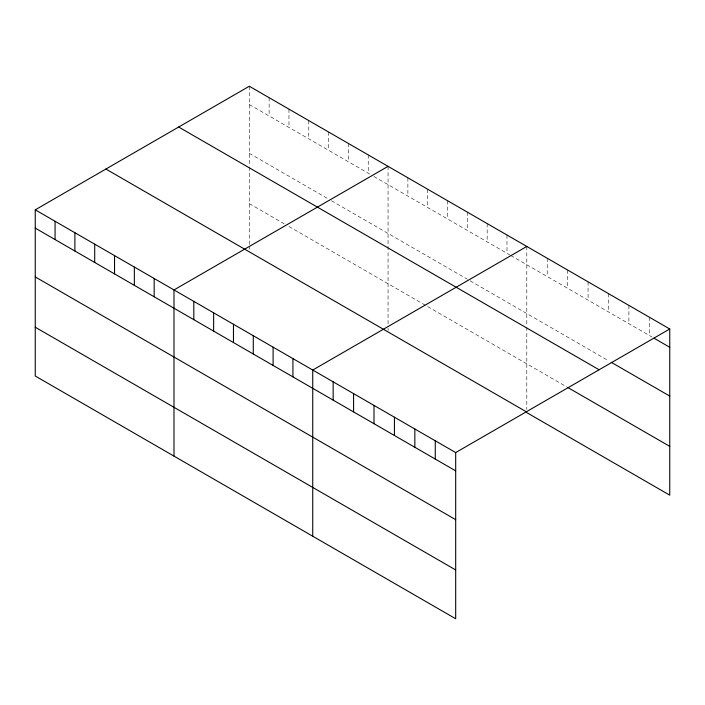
<?xml version="1.0" encoding="UTF-8"?>
<svg xmlns="http://www.w3.org/2000/svg" width="705" height="705" viewBox="0 0 705 705"><rect width="100%" height="100%" fill="white"/><g stroke="black" fill="none" stroke-linecap="round" stroke-linejoin="round"><path stroke-width="0.53" stroke-dasharray="3.52 2.64" d="M249.314 86.248L249.314 165.913M249.314 104.534L370.125 174.285M373.897 176.47L509.812 254.937M510.755 255.483L652.116 337.096M249.314 153.338L328.592 199.118M331.429 200.749L467.336 279.215M470.173 280.854L608.486 360.704M249.314 203.622L284.23 223.785M288.953 226.508L425.811 305.521M427.697 306.613L566.714 386.878M649.331 317.197L649.331 335.483M628.904 305.406L628.904 323.692M608.486 293.615L608.486 311.901M588.067 281.824L588.067 300.118M567.64 270.033L567.64 288.327M547.221 258.242L547.221 276.536M526.802 246.459L526.802 326.115M526.802 327.164L526.802 409.455M506.983 235.012L506.983 253.298M487.164 223.564L487.164 241.859M467.336 212.126L467.336 230.412M447.516 200.678L447.516 218.973M427.697 189.24L427.697 207.526M407.878 177.792L407.878 196.087M388.058 166.354L388.058 324.044M388.058 328.283L388.058 330.407M368.239 154.906L368.239 173.201M348.411 143.468L348.411 161.753M328.592 132.02L328.592 150.315M308.772 120.581L308.772 138.867M288.953 109.134L288.953 127.42M269.134 97.695L269.134 115.981M249.314 166.962L249.314 244.996M249.314 246.063L249.314 249.244"/><path stroke-width="1.06" d="M35.25 209.834L455.686 452.575L455.686 618.752L35.25 376.012L35.25 209.834L249.314 86.248L669.75 328.988L669.75 495.166L526.802 412.637M388.058 166.354L173.994 289.94L173.994 456.117M526.802 246.459L312.738 370.046L312.738 536.223M455.686 452.575L669.75 328.988M653.967 338.162L669.75 347.274M611.27 362.317L669.75 396.078M178.673 127.032L599.109 369.773M567.64 387.415L669.75 446.362M105.891 169.05L526.327 411.79M35.25 228.12L455.686 470.861M35.25 276.924L455.686 519.664M35.25 327.208L455.686 569.948M435.267 440.784L435.267 459.07M414.848 428.993L414.848 447.278M394.421 417.201L394.421 435.496M374.002 405.41L374.002 423.705M353.584 393.619L353.584 411.914M333.157 381.828L333.157 400.123M292.919 358.598L292.919 376.884M273.099 347.16L273.099 365.446M253.28 335.712L253.28 353.998M233.461 324.265L233.461 342.56M213.633 312.826L213.633 331.112M193.813 301.379L193.813 319.673M154.175 278.493L154.175 296.787M134.355 267.054L134.355 285.34M114.536 255.607L114.536 273.901M94.708 244.168L94.708 262.454M74.889 232.72L74.889 251.015M55.069 221.282L55.069 239.568"/></g></svg>
